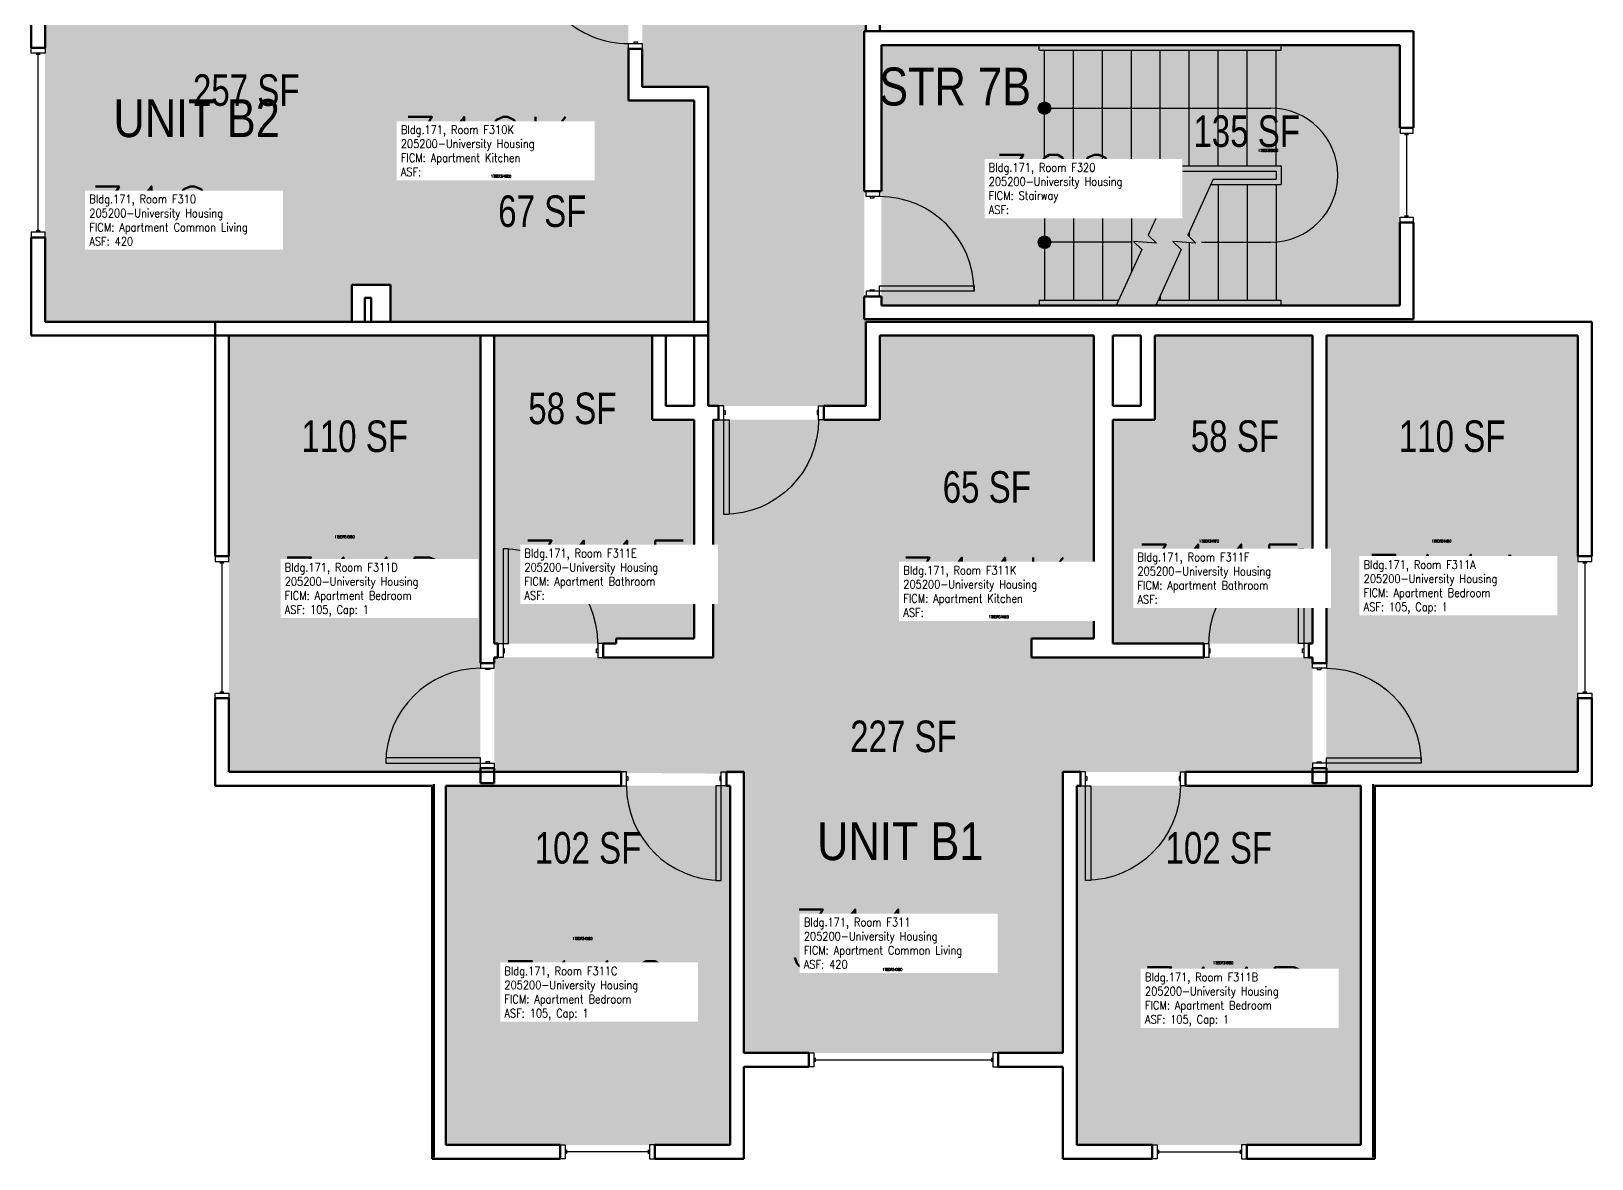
# Model space of a CAD drawing. Header units: inches. Extents: x -93 to 1643, y -75 to 1661.
# Drawn here: x 1047 to 1640, y -75 to 353 of the extents above; entities that cross this region are included whole.
import ezdxf
from ezdxf.enums import TextEntityAlignment as Align

# ---------------------------------------------------------------- set-up
doc = ezdxf.new("R2010")
doc.units = ezdxf.units.IN
doc.header["$LTSCALE"] = 96
doc.header["$MEASUREMENT"] = 0
doc.layers.add('A-AREA-IDEN', color=1, linetype='Continuous', lineweight=18)
doc.layers.add('A-WALL', color=5, linetype='Continuous', lineweight=50)
for name, color, linetype in [('A-DOOR', 2, 'Continuous'), ('A-FLOR', 3, 'Continuous'), ('A-GLAZ', 1, 'Continuous'), ('A-IDEN-RNUM', 7, 'Continuous'), ('A-IDEN-SNUM', 4, 'Continuous'), ('A-IDEN-VNUM', 4, 'Continuous'), ('AREA-TEXT', 3, 'Continuous'), ('Rooms-Category-Color', 7, 'Continuous'), ('Rooms-College-Color', 7, 'Continuous'), ('Rooms-Department-Color', 7, 'Continuous'), ('Rooms-Division-Color', 7, 'Continuous'), ('Rooms-Information', 7, 'Continuous')]:
    doc.layers.add(name, color=color, linetype=linetype)
doc.styles.add('AREA', font='arial.ttf', dxfattribs={"width": 0.75, "height": 12})
doc.styles.add('DIMS', font='ARIALN.TTF')
doc.styles.add('ROOMSNUMBER', font='txt.shx', dxfattribs={"height": 0.03})
doc.styles.add('ROOMVNUMBER', font='simplex.shx', dxfattribs={"width": 0.85})
doc.styles.get("Standard").update_dxf_attribs({"font": 'ARIALN.TTF'})
doc.dimstyles.new('NBA 2004', dxfattribs={"dimscale": 128, "dimtxt": 0.125, "dimasz": 0.09375, "dimexe": 0.125, "dimexo": 0.125, "dimgap": 0.0625, "dimtad": 1, "dimdec": 3, "dimzin": 3, "dimdsep": 46, "dimlunit": 4, "dimtxsty": 'DIMS', "dimblk": 'ARCHTICK', "dimcen": 0.09375, "dimdle": 0.125, "dimclrd": 256, "dimclre": 256, "dimclrt": 2, "dimadec": 0, "dimazin": 0, "dimtfac": 0.75, "dimtdec": 3, "dimtmove": 2, "dimatfit": 2, "dimfxl": 0.125, "dimfrac": 2, "dimtolj": 1, "dimtzin": 0, "dimlwd": -1, "dimlwe": -1, "dimarcsym": 0})

# ---------------------------------------------------------------- blocks, each defined once
blk = doc.blocks.new('_ArchTick')
at = {"color": 0, "linetype": 'ByBlock', "const_width": 0.15}
blk.add_lwpolyline([(-0.5, -0.5), (0.5, 0.5)], dxfattribs=at)

msp = doc.modelspace()

# ---------------------------------------------------------------- hatches: boundary and pattern name
at = {"layer": 'A-FLOR'}
h = msp.add_hatch(color=256, dxfattribs=at)
edge = h.paths.add_edge_path()
edge.add_line((1429.75000065152, 322.958715159717), (1429.75000065152, 325.5388031910626))
edge.add_ellipse((1431.75000065152, 324.2487591753898), major_axis=(1.682886443342739, 1.682886443342739), ratio=0.9999999999999651, start_angle=45.00000000000102, end_angle=102.17709344266342, ccw=False)
edge.add_line((1431.75000065152, 326.6287200074988), (1431.75000065152, 321.8687983432807))
edge.add_ellipse((1431.75000065152, 324.2487591753898), major_axis=(-1.682886443342702, 1.682886443342702), ratio=0.9999999999999808, start_angle=77.82290655733527, end_angle=134.9999999999994, ccw=False)
edge = h.paths.add_edge_path()
edge.add_line((1429.75000065152, 325.5388031910626), (1429.75000065152, 322.958715159717))
edge.add_ellipse((1431.75000065152, 324.2487591753898), major_axis=(-1.682886443342747, 1.682886443342747), ratio=0.9999999999999857, start_angle=12.177093442663988, end_angle=77.82290655733527, ccw=False)
edge = h.paths.add_edge_path()
edge.add_line((1431.75000065152, 324.2487591753898), (1431.75000065152, 326.6287200074988))
edge.add_ellipse((1431.75000065152, 324.2487591753898), major_axis=(1.682886443342738, 1.68288644334274), ratio=0.9999999999998909, start_angle=314.9999999999969, end_angle=405.0000000000031, ccw=False)
edge.add_line((1434.129961483629, 324.2487591753898), (1431.75000065152, 324.2487591753898))
edge = h.paths.add_edge_path()
edge.add_line((1431.75000065152, 321.8687983432807), (1431.75000065152, 324.2487591753898))
edge.add_line((1431.75000065152, 324.2487591753898), (1434.129961483629, 324.2487591753898))
edge.add_ellipse((1431.75000065152, 324.2487591753898), major_axis=(-1.682886443342739, 1.682886443342739), ratio=0.9999999999998909, start_angle=134.9999999999968, end_angle=225.0000000000031, ccw=False)
h = msp.add_hatch(color=256, dxfattribs=at)
edge = h.paths.add_edge_path()
edge.add_line((1429.749999089646, 271.9587171858581), (1429.749999089646, 274.5388052172037))
edge.add_ellipse((1431.749999089646, 273.2487612015309), major_axis=(-1.682886443342704, 1.682886443342703), ratio=0.9999999999999576, start_angle=-45.000000000001194, end_angle=12.177093442664273, ccw=False)
edge.add_line((1431.749999089646, 275.62872203364), (1431.749999089646, 270.8688003694219))
edge.add_ellipse((1431.749999089646, 273.2487612015309), major_axis=(1.682886443342676, 1.682886443342676), ratio=0.9999999999999599, start_angle=167.8229065573346, end_angle=225.0000000000012, ccw=False)
edge = h.paths.add_edge_path()
edge.add_line((1429.749999089646, 274.5388052172037), (1429.749999089646, 271.9587171858581))
edge.add_ellipse((1431.749999089646, 273.2487612015309), major_axis=(-1.682886443342747, 1.682886443342747), ratio=0.9999999999999857, start_angle=12.177093442663988, end_angle=77.82290655733527, ccw=False)
edge = h.paths.add_edge_path()
edge.add_line((1431.749999089646, 273.2487612015309), (1431.749999089646, 275.62872203364))
edge.add_ellipse((1431.749999089646, 273.2487612015309), major_axis=(-1.682886443342709, 1.682886443342709), ratio=0.99999999999995, start_angle=225.0000000000014, end_angle=314.9999999999986, ccw=False)
edge.add_line((1434.129959921755, 273.2487612015309), (1431.749999089646, 273.2487612015309))
edge = h.paths.add_edge_path()
edge.add_line((1431.749999089646, 270.8688003694219), (1431.749999089646, 273.2487612015309))
edge.add_line((1431.749999089646, 273.2487612015309), (1434.129959921755, 273.2487612015309))
edge.add_ellipse((1431.749999089646, 273.2487612015309), major_axis=(1.682886443342657, 1.682886443342657), ratio=0.9999999999999638, start_angle=225.000000000001, end_angle=314.999999999999, ccw=False)
at = {"layer": 'Rooms-Category-Color', "true_color": 0xadadad}
for points in [[(1363.875000233747, 211.0047703154145), (1303.875000077932, 211.0047703154145), (1303.87499848379, 332.3920106267795), (1278.874998483791, 332.3920106267795), (1278.874998483791, 414.7161238054703), (1303.874998483784, 414.7161238054703), (1303.874998483784, 1145.531339836187), (1303.875000077932, 1145.531339836187), (1303.875000077932, 1227.855453014877), (1303.87499848379, 1227.855453014878), (1303.874998483785, 1322.498731820844), (1363.874998356676, 1322.498731820848), (1363.874998356676, 1130.216124427935), (1388.874998356669, 1130.216124427935), (1388.874998356669, 1047.892011249244), (1363.874998356669, 1047.892011249244), (1363.874998356669, 863.8554536373126), (1388.874998356669, 863.8554536373126), (1388.874998356669, 781.5313404586218), (1363.874998356676, 781.5313404586218), (1363.874998356676, 353.4987312709133), (1363.249998113845, 353.4987312709133), (1363.249998113845, 243.9987317920106), (1363.874559197675, 243.9987317920106), (1363.875000233747, 242.9987576439457)], [(1369.749999809631, 348.2487593479089), (1566.749999112678, 348.2487593479089), (1566.749999112678, 249.2487598692647), (1369.749999809631, 249.2487598692647)]]:
    msp.add_hatch(color=253, dxfattribs=at).paths.add_polyline_path(points)
at = {"layer": 'Rooms-Category-Color', "true_color": 0x728ef3}
for points in [[(1051.875000077938, 242.9987584652232), (1051.875000077938, 378.4987584652242), (1172.875000077944, 378.4987584652237), (1172.875000077944, 653.4987584652237), (1230.875000077931, 653.4987584652237), (1230.875000077931, 624.7487326421054), (1217.000000077951, 624.748784288341), (1217.00000007795, 448.7162279192192), (1230.875000077931, 448.7161762729837), (1230.875000077931, 419.9661504498657), (1217.000000077949, 419.9661504498655), (1217.00000007795, 388.2670372711742), (1230.625000077938, 388.2670372711742), (1230.625000077938, 393.5170372711742), (1224.25000007795, 393.5170372711742), (1224.25000007795, 414.7161504498657), (1273.625000077938, 414.7161504498655), (1273.625000077938, 393.5170372711742), (1264.625000077938, 393.5170372711742), (1264.625000077938, 388.2670372711744), (1273.625000077938, 388.2670372711744), (1273.625000077938, 327.1420372711742), (1183.125000077944, 327.1420372711743), (1183.125000077944, 256.9987584652158), (1168.500000077944, 256.9987584652134), (1168.500000077943, 242.9987584652161)], [(1183.125000077944, 242.9987584652152), (1298.625000077938, 242.9987584652151), (1298.625000077938, 327.1420372711742), (1183.125000077944, 327.1420372711743)], [(1217.375000077934, 237.7487584651966), (1121.750000077937, 237.7487584652184), (1121.750000077897, 71.8737584652157), (1217.375000077894, 71.87375846519478)], [(1222.625000077933, 237.7487584651012), (1222.625000077933, 120.623758466442), (1268.998648067878, 120.6297711379112), (1268.998648067878, 122.6297711379112), (1298.618168164137, 122.6267648021767), (1298.618168164145, 205.7517648008356), (1282.625000077933, 205.7547711365702), (1282.625000077933, 237.7547711365702), (1222.098361737655, 237.7547711365702)], [(1369.125000233747, 237.748758465224), (1450.500000233747, 237.7487584652245), (1450.500000233766, 122.6237584652377), (1369.125000233762, 122.623758465224)], [(1473.625000233749, 237.7487584651011), (1533.625000233747, 237.7487584651013), (1533.625000233747, 120.6237584664417), (1457.750000233749, 120.623758466442), (1457.750000233749, 205.7487584651017), (1473.625000233749, 205.7487584651011)], [(1634.500000233745, 237.7487584651011), (1538.875000233748, 237.7487616315033), (1538.875000233719, 113.2438679025603), (1538.875000233708, 71.8737584651202), (1634.500000233708, 71.87375846509929)], [(1438.750000155842, -35.00124153478032), (1317.518278961796, -35.00124153477987), (1317.518278961794, 71.13800581230782), (1222.643278883883, 71.87375846522053), (1222.643278883883, 115.3737584665668), (1305.868168164137, 115.3737584665629), (1305.886446970097, 205.7547711366927), (1369.143279039699, 205.7547711366925), (1369.125000233762, 122.6237584652207), (1427.250000233755, 122.6237584652352), (1427.250000233757, 115.373758466567), (1533.625000233749, 115.3737584665624), (1533.643279039701, 71.87375846522065), (1438.768278961794, 71.8737584652207)], [(1312.250000155801, 66.6192789045366), (1204.25000015584, 66.6237584650977), (1204.250000155838, -70.00124153490276), (1312.250000155829, -70.00124153490299)], [(1552.000000155845, 66.62375846511463), (1444.352889558799, 66.62375846514294), (1444.00000015584, -70.00124153490435), (1552.000000155846, -70.00124153490322)]]:
    msp.add_hatch(color=171, dxfattribs=at).paths.add_polyline_path(points)
at = {"layer": 'Rooms-College-Color', "true_color": 0xadadad}
for points in [[(1363.875000233747, 211.0047703154145), (1303.875000077932, 211.0047703154145), (1303.87499848379, 332.3920106267795), (1278.874998483791, 332.3920106267795), (1278.874998483791, 414.7161238054703), (1303.874998483784, 414.7161238054703), (1303.874998483784, 1145.531339836187), (1303.875000077932, 1145.531339836187), (1303.875000077932, 1227.855453014877), (1303.87499848379, 1227.855453014878), (1303.874998483785, 1322.498731820844), (1363.874998356676, 1322.498731820848), (1363.874998356676, 1130.216124427935), (1388.874998356669, 1130.216124427935), (1388.874998356669, 1047.892011249244), (1363.874998356669, 1047.892011249244), (1363.874998356669, 863.8554536373126), (1388.874998356669, 863.8554536373126), (1388.874998356669, 781.5313404586218), (1363.874998356676, 781.5313404586218), (1363.874998356676, 353.4987312709133), (1363.249998113845, 353.4987312709133), (1363.249998113845, 243.9987317920106), (1363.874559197675, 243.9987317920106), (1363.875000233747, 242.9987576439457)], [(1051.875000077938, 242.9987584652232), (1051.875000077938, 378.4987584652242), (1172.875000077944, 378.4987584652237), (1172.875000077944, 653.4987584652237), (1230.875000077931, 653.4987584652237), (1230.875000077931, 624.7487326421054), (1217.000000077951, 624.748784288341), (1217.00000007795, 448.7162279192192), (1230.875000077931, 448.7161762729837), (1230.875000077931, 419.9661504498657), (1217.000000077949, 419.9661504498655), (1217.00000007795, 388.2670372711742), (1230.625000077938, 388.2670372711742), (1230.625000077938, 393.5170372711742), (1224.25000007795, 393.5170372711742), (1224.25000007795, 414.7161504498657), (1273.625000077938, 414.7161504498655), (1273.625000077938, 393.5170372711742), (1264.625000077938, 393.5170372711742), (1264.625000077938, 388.2670372711744), (1273.625000077938, 388.2670372711744), (1273.625000077938, 327.1420372711742), (1183.125000077944, 327.1420372711743), (1183.125000077944, 256.9987584652158), (1168.500000077944, 256.9987584652134), (1168.500000077943, 242.9987584652161)], [(1369.749999809631, 348.2487593479089), (1566.749999112678, 348.2487593479089), (1566.749999112678, 249.2487598692647), (1369.749999809631, 249.2487598692647)], [(1183.125000077944, 242.9987584652152), (1298.625000077938, 242.9987584652151), (1298.625000077938, 327.1420372711742), (1183.125000077944, 327.1420372711743)], [(1217.375000077934, 237.7487584651966), (1121.750000077937, 237.7487584652184), (1121.750000077897, 71.8737584652157), (1217.375000077894, 71.87375846519478)], [(1222.625000077933, 237.7487584651012), (1222.625000077933, 120.623758466442), (1268.998648067878, 120.6297711379112), (1268.998648067878, 122.6297711379112), (1298.618168164137, 122.6267648021767), (1298.618168164145, 205.7517648008356), (1282.625000077933, 205.7547711365702), (1282.625000077933, 237.7547711365702), (1222.098361737655, 237.7547711365702)], [(1369.125000233747, 237.748758465224), (1450.500000233747, 237.7487584652245), (1450.500000233766, 122.6237584652377), (1369.125000233762, 122.623758465224)], [(1473.625000233749, 237.7487584651011), (1533.625000233747, 237.7487584651013), (1533.625000233747, 120.6237584664417), (1457.750000233749, 120.623758466442), (1457.750000233749, 205.7487584651017), (1473.625000233749, 205.7487584651011)], [(1634.500000233745, 237.7487584651011), (1538.875000233748, 237.7487616315033), (1538.875000233719, 113.2438679025603), (1538.875000233708, 71.8737584651202), (1634.500000233708, 71.87375846509929)], [(1438.750000155842, -35.00124153478032), (1317.518278961796, -35.00124153477987), (1317.518278961794, 71.13800581230782), (1222.643278883883, 71.87375846522053), (1222.643278883883, 115.3737584665668), (1305.868168164137, 115.3737584665629), (1305.886446970097, 205.7547711366927), (1369.143279039699, 205.7547711366925), (1369.125000233762, 122.6237584652207), (1427.250000233755, 122.6237584652352), (1427.250000233757, 115.373758466567), (1533.625000233749, 115.3737584665624), (1533.643279039701, 71.87375846522065), (1438.768278961794, 71.8737584652207)], [(1312.250000155801, 66.6192789045366), (1204.25000015584, 66.6237584650977), (1204.250000155838, -70.00124153490276), (1312.250000155829, -70.00124153490299)], [(1552.000000155845, 66.62375846511463), (1444.352889558799, 66.62375846514294), (1444.00000015584, -70.00124153490435), (1552.000000155846, -70.00124153490322)]]:
    msp.add_hatch(color=253, dxfattribs=at).paths.add_polyline_path(points)
at = {"layer": 'Rooms-Department-Color', "true_color": 0xacacac}
for points in [[(1363.875000233747, 211.0047703154145), (1303.875000077932, 211.0047703154145), (1303.87499848379, 332.3920106267795), (1278.874998483791, 332.3920106267795), (1278.874998483791, 414.7161238054703), (1303.874998483784, 414.7161238054703), (1303.874998483784, 1145.531339836187), (1303.875000077932, 1145.531339836187), (1303.875000077932, 1227.855453014877), (1303.87499848379, 1227.855453014878), (1303.874998483785, 1322.498731820844), (1363.874998356676, 1322.498731820848), (1363.874998356676, 1130.216124427935), (1388.874998356669, 1130.216124427935), (1388.874998356669, 1047.892011249244), (1363.874998356669, 1047.892011249244), (1363.874998356669, 863.8554536373126), (1388.874998356669, 863.8554536373126), (1388.874998356669, 781.5313404586218), (1363.874998356676, 781.5313404586218), (1363.874998356676, 353.4987312709133), (1363.249998113845, 353.4987312709133), (1363.249998113845, 243.9987317920106), (1363.874559197675, 243.9987317920106), (1363.875000233747, 242.9987576439457)], [(1369.749999809631, 348.2487593479089), (1566.749999112678, 348.2487593479089), (1566.749999112678, 249.2487598692647), (1369.749999809631, 249.2487598692647)]]:
    msp.add_hatch(color=253, dxfattribs=at).paths.add_polyline_path(points)
at = {"layer": 'Rooms-Department-Color', "true_color": 0x604aed}
for points in [[(1051.875000077938, 242.9987584652232), (1051.875000077938, 378.4987584652242), (1172.875000077944, 378.4987584652237), (1172.875000077944, 653.4987584652237), (1230.875000077931, 653.4987584652237), (1230.875000077931, 624.7487326421054), (1217.000000077951, 624.748784288341), (1217.00000007795, 448.7162279192192), (1230.875000077931, 448.7161762729837), (1230.875000077931, 419.9661504498657), (1217.000000077949, 419.9661504498655), (1217.00000007795, 388.2670372711742), (1230.625000077938, 388.2670372711742), (1230.625000077938, 393.5170372711742), (1224.25000007795, 393.5170372711742), (1224.25000007795, 414.7161504498657), (1273.625000077938, 414.7161504498655), (1273.625000077938, 393.5170372711742), (1264.625000077938, 393.5170372711742), (1264.625000077938, 388.2670372711744), (1273.625000077938, 388.2670372711744), (1273.625000077938, 327.1420372711742), (1183.125000077944, 327.1420372711743), (1183.125000077944, 256.9987584652158), (1168.500000077944, 256.9987584652134), (1168.500000077943, 242.9987584652161)], [(1183.125000077944, 242.9987584652152), (1298.625000077938, 242.9987584652151), (1298.625000077938, 327.1420372711742), (1183.125000077944, 327.1420372711743)], [(1217.375000077934, 237.7487584651966), (1121.750000077937, 237.7487584652184), (1121.750000077897, 71.8737584652157), (1217.375000077894, 71.87375846519478)], [(1222.625000077933, 237.7487584651012), (1222.625000077933, 120.623758466442), (1268.998648067878, 120.6297711379112), (1268.998648067878, 122.6297711379112), (1298.618168164137, 122.6267648021767), (1298.618168164145, 205.7517648008356), (1282.625000077933, 205.7547711365702), (1282.625000077933, 237.7547711365702), (1222.098361737655, 237.7547711365702)], [(1369.125000233747, 237.748758465224), (1450.500000233747, 237.7487584652245), (1450.500000233766, 122.6237584652377), (1369.125000233762, 122.623758465224)], [(1473.625000233749, 237.7487584651011), (1533.625000233747, 237.7487584651013), (1533.625000233747, 120.6237584664417), (1457.750000233749, 120.623758466442), (1457.750000233749, 205.7487584651017), (1473.625000233749, 205.7487584651011)], [(1634.500000233745, 237.7487584651011), (1538.875000233748, 237.7487616315033), (1538.875000233719, 113.2438679025603), (1538.875000233708, 71.8737584651202), (1634.500000233708, 71.87375846509929)], [(1438.750000155842, -35.00124153478032), (1317.518278961796, -35.00124153477987), (1317.518278961794, 71.13800581230782), (1222.643278883883, 71.87375846522053), (1222.643278883883, 115.3737584665668), (1305.868168164137, 115.3737584665629), (1305.886446970097, 205.7547711366927), (1369.143279039699, 205.7547711366925), (1369.125000233762, 122.6237584652207), (1427.250000233755, 122.6237584652352), (1427.250000233757, 115.373758466567), (1533.625000233749, 115.3737584665624), (1533.643279039701, 71.87375846522065), (1438.768278961794, 71.8737584652207)], [(1312.250000155801, 66.6192789045366), (1204.25000015584, 66.6237584650977), (1204.250000155838, -70.00124153490276), (1312.250000155829, -70.00124153490299)], [(1552.000000155845, 66.62375846511463), (1444.352889558799, 66.62375846514294), (1444.00000015584, -70.00124153490435), (1552.000000155846, -70.00124153490322)]]:
    msp.add_hatch(color=173, dxfattribs=at).paths.add_polyline_path(points)
at = {"layer": 'Rooms-Division-Color', "true_color": 0xadadad}
for points in [[(1363.875000233747, 211.0047703154145), (1303.875000077932, 211.0047703154145), (1303.87499848379, 332.3920106267795), (1278.874998483791, 332.3920106267795), (1278.874998483791, 414.7161238054703), (1303.874998483784, 414.7161238054703), (1303.874998483784, 1145.531339836187), (1303.875000077932, 1145.531339836187), (1303.875000077932, 1227.855453014877), (1303.87499848379, 1227.855453014878), (1303.874998483785, 1322.498731820844), (1363.874998356676, 1322.498731820848), (1363.874998356676, 1130.216124427935), (1388.874998356669, 1130.216124427935), (1388.874998356669, 1047.892011249244), (1363.874998356669, 1047.892011249244), (1363.874998356669, 863.8554536373126), (1388.874998356669, 863.8554536373126), (1388.874998356669, 781.5313404586218), (1363.874998356676, 781.5313404586218), (1363.874998356676, 353.4987312709133), (1363.249998113845, 353.4987312709133), (1363.249998113845, 243.9987317920106), (1363.874559197675, 243.9987317920106), (1363.875000233747, 242.9987576439457)], [(1369.749999809631, 348.2487593479089), (1566.749999112678, 348.2487593479089), (1566.749999112678, 249.2487598692647), (1369.749999809631, 249.2487598692647)]]:
    msp.add_hatch(color=253, dxfattribs=at).paths.add_polyline_path(points)
at = {"layer": 'Rooms-Division-Color', "true_color": 0x604aed}
for points in [[(1051.875000077938, 242.9987584652232), (1051.875000077938, 378.4987584652242), (1172.875000077944, 378.4987584652237), (1172.875000077944, 653.4987584652237), (1230.875000077931, 653.4987584652237), (1230.875000077931, 624.7487326421054), (1217.000000077951, 624.748784288341), (1217.00000007795, 448.7162279192192), (1230.875000077931, 448.7161762729837), (1230.875000077931, 419.9661504498657), (1217.000000077949, 419.9661504498655), (1217.00000007795, 388.2670372711742), (1230.625000077938, 388.2670372711742), (1230.625000077938, 393.5170372711742), (1224.25000007795, 393.5170372711742), (1224.25000007795, 414.7161504498657), (1273.625000077938, 414.7161504498655), (1273.625000077938, 393.5170372711742), (1264.625000077938, 393.5170372711742), (1264.625000077938, 388.2670372711744), (1273.625000077938, 388.2670372711744), (1273.625000077938, 327.1420372711742), (1183.125000077944, 327.1420372711743), (1183.125000077944, 256.9987584652158), (1168.500000077944, 256.9987584652134), (1168.500000077943, 242.9987584652161)], [(1183.125000077944, 242.9987584652152), (1298.625000077938, 242.9987584652151), (1298.625000077938, 327.1420372711742), (1183.125000077944, 327.1420372711743)], [(1217.375000077934, 237.7487584651966), (1121.750000077937, 237.7487584652184), (1121.750000077897, 71.8737584652157), (1217.375000077894, 71.87375846519478)], [(1222.625000077933, 237.7487584651012), (1222.625000077933, 120.623758466442), (1268.998648067878, 120.6297711379112), (1268.998648067878, 122.6297711379112), (1298.618168164137, 122.6267648021767), (1298.618168164145, 205.7517648008356), (1282.625000077933, 205.7547711365702), (1282.625000077933, 237.7547711365702), (1222.098361737655, 237.7547711365702)], [(1369.125000233747, 237.748758465224), (1450.500000233747, 237.7487584652245), (1450.500000233766, 122.6237584652377), (1369.125000233762, 122.623758465224)], [(1473.625000233749, 237.7487584651011), (1533.625000233747, 237.7487584651013), (1533.625000233747, 120.6237584664417), (1457.750000233749, 120.623758466442), (1457.750000233749, 205.7487584651017), (1473.625000233749, 205.7487584651011)], [(1634.500000233745, 237.7487584651011), (1538.875000233748, 237.7487616315033), (1538.875000233719, 113.2438679025603), (1538.875000233708, 71.8737584651202), (1634.500000233708, 71.87375846509929)], [(1438.750000155842, -35.00124153478032), (1317.518278961796, -35.00124153477987), (1317.518278961794, 71.13800581230782), (1222.643278883883, 71.87375846522053), (1222.643278883883, 115.3737584665668), (1305.868168164137, 115.3737584665629), (1305.886446970097, 205.7547711366927), (1369.143279039699, 205.7547711366925), (1369.125000233762, 122.6237584652207), (1427.250000233755, 122.6237584652352), (1427.250000233757, 115.373758466567), (1533.625000233749, 115.3737584665624), (1533.643279039701, 71.87375846522065), (1438.768278961794, 71.8737584652207)], [(1312.250000155801, 66.6192789045366), (1204.25000015584, 66.6237584650977), (1204.250000155838, -70.00124153490276), (1312.250000155829, -70.00124153490299)], [(1552.000000155845, 66.62375846511463), (1444.352889558799, 66.62375846514294), (1444.00000015584, -70.00124153490435), (1552.000000155846, -70.00124153490322)]]:
    msp.add_hatch(color=173, dxfattribs=at).paths.add_polyline_path(points)

# ---------------------------------------------------------------- linework, layer by layer
at = {"layer": 'A-DOOR'}
for points in [[(1278.875000077937, 348.7796562500683), (1278.875000077937, 346.7796562500683), (1273.625000077937, 346.7796562500683), (1273.625000077937, 348.7796562500683)], [(1277.125000077937, 348.7796562500683), (1277.125000077937, 349.2796562500683), (1275.625000077937, 349.2796562500683), (1275.625000077937, 348.7796562500683)], [(1364.000000925241, 290.6237606734142), (1364.000000886521, 292.6237606734142), (1369.000000886521, 292.6237607702133), (1369.000000925241, 290.6237607702133)], [(1365.500000925241, 290.6237607024539), (1365.500000934921, 290.1237607024539), (1367.000000934921, 290.1237607314936), (1367.000000925241, 290.6237607314936)], [(1365.500001622195, 254.6237607024539), (1365.500001612515, 255.1237607024539), (1367.000001612515, 255.1237607314936), (1367.000001622195, 254.6237607314936)], [(1369.000001622195, 254.6237607702133), (1369.000001583475, 256.6237607702133), (1405.000001583475, 256.6237614671671), (1405.000001622195, 254.6237614671671)], [(1364.000001622195, 254.6237606734142), (1364.000001660914, 252.6237606734142), (1369.000001660914, 252.6237607702133), (1369.000001622195, 254.6237607702133)], [(1309.868168164145, 211.0047711366922), (1307.868168164145, 211.0047711366922), (1307.868168164145, 205.7547711366922), (1309.868168164145, 205.7547711366922)], [(1309.868168164145, 209.2547711366922), (1310.368168164145, 209.2547711366922), (1310.368168164145, 207.7547711366922), (1309.868168164145, 207.7547711366922)], [(1345.868168164145, 209.2547711366922), (1345.368168164145, 209.2547711366922), (1345.368168164145, 207.7547711366922), (1345.868168164145, 207.7547711366922)], [(1345.868168164145, 211.0047711366922), (1347.868168164145, 211.0047711366922), (1347.868168164145, 205.7547711366922), (1345.868168164145, 205.7547711366922)], [(1309.868168164145, 205.7547711366922), (1311.868168164145, 205.7547711366922), (1311.868168164145, 169.7547711366922), (1309.868168164145, 169.7547711366922)], [(1226.000000077932, 120.6237584665639), (1228.000000077932, 120.6237584665639), (1228.000000077932, 156.6237584665639), (1226.000000077932, 156.6237584665639)], [(1530.250000233749, 120.6237584665639), (1528.250000233749, 120.6237584665639), (1528.250000233749, 156.6237584665639), (1530.250000233749, 156.6237584665639)], [(1226.000000077932, 115.3737584665639), (1224.000000077932, 115.3737584665639), (1224.000000077932, 120.6237584665639), (1226.000000077932, 120.6237584665639)], [(1262.000000077932, 115.3737584665641), (1264.000000077932, 115.3737584665641), (1264.000000077932, 120.6237584665641), (1262.000000077932, 120.6237584665641)], [(1494.250000233749, 115.3737584665639), (1492.250000233749, 115.3737584665639), (1492.250000233749, 120.6237584665639), (1494.250000233749, 120.6237584665639)], [(1530.250000233749, 115.3737584665639), (1532.250000233749, 115.3737584665639), (1532.250000233749, 120.6237584665639), (1530.250000233749, 120.6237584665639)], [(1222.625000077932, 111.2438679026582), (1222.625000077932, 113.2438679026582), (1217.375000077932, 113.2438679026582), (1217.375000077932, 111.2438679026582)], [(1226.000000077932, 117.1237584665639), (1226.500000077932, 117.1237584665639), (1226.500000077932, 118.6237584665639), (1226.000000077932, 118.6237584665639)], [(1262.000000077932, 117.1237584665641), (1261.500000077932, 117.1237584665641), (1261.500000077932, 118.6237584665641), (1262.000000077932, 118.6237584665641)], [(1494.250000233749, 117.1237584665639), (1494.750000233749, 117.1237584665639), (1494.750000233749, 118.6237584665639), (1494.250000233749, 118.6237584665639)], [(1530.250000233749, 117.1237584665639), (1529.750000233749, 117.1237584665639), (1529.750000233749, 118.6237584665639), (1530.250000233749, 118.6237584665639)], [(1533.625000233748, 111.2438679026591), (1533.625000233748, 113.2438679026591), (1538.875000233748, 113.2438679026591), (1538.875000233748, 111.2438679026591)], [(1220.875000077932, 111.2438679026582), (1220.875000077932, 110.7438679026582), (1219.375000077932, 110.7438679026582), (1219.375000077932, 111.2438679026582)], [(1535.375000233748, 111.2438679026591), (1535.375000233748, 110.7438679026591), (1536.875000233748, 110.7438679026591), (1536.875000233748, 111.2438679026591)], [(1217.375000077932, 75.24386790265817), (1217.375000077932, 77.24386790265817), (1181.375000077932, 77.2438679026584), (1181.375000077932, 75.2438679026584)], [(1538.875000233748, 75.24386790265908), (1538.875000233748, 77.24386790265908), (1574.875000233748, 77.2438679026593), (1574.875000233748, 75.2438679026593)], [(1222.625000077932, 75.24386790265817), (1222.625000077932, 73.24386790265817), (1217.375000077932, 73.24386790265817), (1217.375000077932, 75.24386790265817)], [(1220.875000077932, 75.24386790265817), (1220.875000077932, 75.74386790265817), (1219.375000077932, 75.74386790265817), (1219.375000077932, 75.24386790265817)], [(1272.875000155839, 71.87375846521991), (1270.875000155839, 71.87375846521991), (1270.875000155839, 66.62375846521991), (1272.875000155839, 66.62375846521991)], [(1308.875000155839, 71.87375846521991), (1310.875000155839, 71.87375846521991), (1310.875000155839, 66.62375846521991), (1308.875000155839, 66.62375846521991)], [(1447.375000155843, 71.87375846521991), (1445.375000155843, 71.87375846521991), (1445.375000155843, 66.62375846521991), (1447.375000155843, 66.62375846521991)], [(1483.375000155843, 71.87375846521991), (1485.375000155843, 71.87375846521991), (1485.375000155843, 66.62375846521991), (1483.375000155843, 66.62375846521991)], [(1533.625000233748, 75.24386790265908), (1533.625000233748, 73.24386790265908), (1538.875000233748, 73.24386790265908), (1538.875000233748, 75.24386790265908)], [(1535.375000233748, 75.24386790265908), (1535.375000233748, 75.74386790265908), (1536.875000233748, 75.74386790265908), (1536.875000233748, 75.24386790265908)], [(1272.875000155839, 70.12375846521991), (1273.375000155839, 70.12375846521991), (1273.375000155839, 68.62375846521991), (1272.875000155839, 68.62375846521991)], [(1308.875000155839, 66.62375846521991), (1306.875000155839, 66.62375846521991), (1306.875000155839, 30.62375846521991), (1308.875000155839, 30.62375846521991)], [(1308.875000155839, 70.12375846521991), (1308.375000155839, 70.12375846521991), (1308.375000155839, 68.62375846521991), (1308.875000155839, 68.62375846521991)], [(1447.375000155843, 70.12375846521991), (1447.875000155843, 70.12375846521991), (1447.875000155843, 68.62375846521991), (1447.375000155843, 68.62375846521991)], [(1447.375000155843, 66.62375846521991), (1449.375000155843, 66.62375846521991), (1449.375000155843, 30.62375846521991), (1447.375000155843, 30.62375846521991)], [(1483.375000155843, 70.12375846521991), (1482.875000155843, 70.12375846521991), (1482.875000155843, 68.62375846521991), (1483.375000155843, 68.62375846521991)]]:
    msp.add_lwpolyline(points, close=True, dxfattribs=at)
for centre, start, end in [((1273.625000077937, 384.7796562500683), 225.0000000000092, 270), ((1369.000001622195, 254.6237607702133), 1.10923742671074e-06, 90.00000110923092), ((1226.000000077932, 120.6237584665639), 0, 90), ((1217.375000077932, 75.24386790265817), 90, 180), ((1308.875000155839, 66.62375846521991), 180, 270)]:
    msp.add_arc(centre, 36, start, end, dxfattribs=at)
at = {"layer": 'A-DOOR', "extrusion": (0, 0, -1)}
for centre, start, end in [((-1309.868168164145, 205.7547711366922), 180, 270), ((-1530.250000233749, 120.6237584665639), 0, 90), ((-1538.875000233748, 75.24386790265908), 90, 180), ((-1447.375000155843, 66.62375846521991), 180, 270)]:
    msp.add_arc(centre, 36, start, end, dxfattribs=at)
at = {"layer": 'A-FLOR'}
for p, q in [((1429.75000065152, 346.2487591753898), (1429.75000065152, 348.2487591753898)), ((1429.75000065152, 346.2487591753898), (1521.75000065152, 346.2487591753898)), ((1431.75000065152, 302.2487591753898), (1431.75000065152, 346.2487591753898)), ((1442.75000065152, 302.2487591753898), (1442.75000065152, 346.2487591753898)), ((1453.75000065152, 302.2487591753898), (1453.75000065152, 346.2487591753898)), ((1464.75000065152, 302.2487591753898), (1464.75000065152, 346.2487591753898)), ((1475.75000065152, 302.2487591753898), (1475.75000065152, 346.2487591753898)), ((1486.75000065152, 302.2487591753898), (1486.75000065152, 346.2487591753898)), ((1497.75000065152, 302.2487591753898), (1497.75000065152, 346.2487591753898)), ((1508.75000065152, 302.2487591753898), (1508.75000065152, 346.2487591753898)), ((1519.75000065152, 302.2487591753898), (1519.75000065152, 346.2487591753898)), ((1521.75000065152, 346.2487591753898), (1521.75000065152, 348.2487591753898)), ((1431.750000651784, 324.248758688455), (1517.750001013038, 324.248758688455)), ((1429.75000065152, 302.2487591753899), (1521.75000065152, 302.2487591753898)), ((1429.75000065152, 302.2487591753899), (1429.750000604889, 295.2487605544721)), ((1431.75000065152, 300.2487591753899), (1519.75000065152, 300.2487591753898)), ((1431.75000065152, 300.2487591753899), (1431.750000620469, 297.248760554472)), ((1480.883131626593, 297.248760554472), (1431.750000658106, 297.248760554472)), ((1495.883131626593, 297.248760554472), (1519.750000645462, 297.248760554472)), ((1519.75000065152, 300.2487591753898), (1519.750000645462, 297.248760554472)), ((1521.75000065152, 302.2487591753898), (1521.750000645462, 295.248760554472)), ((1479.970319833174, 295.2487605544721), (1429.750000604889, 295.2487605544721)), ((1431.750000651784, 295.2487605544722), (1431.750000651783, 251.2487605544722)), ((1442.750000651784, 295.2487605544721), (1442.750000651783, 251.2487605544722)), ((1453.750000651784, 295.2487605544721), (1453.750000651783, 251.2487605544722)), ((1464.750000651784, 295.2487605544721), (1464.750000651783, 261.8367743126868)), ((1475.750000651784, 295.2487605544721), (1475.750000651784, 286.0019054813499)), ((1494.971992091091, 295.2487605544721), (1521.750000645462, 295.248760554472)), ((1497.750000413144, 295.248760554472), (1497.750000413144, 251.2487605544721)), ((1497.750000651784, 295.2487605544721), (1497.750000651783, 251.2487605544721)), ((1508.750000413144, 295.2487605544721), (1508.750000413144, 251.2487605544721)), ((1519.750000413144, 295.2487605544721), (1519.750000413144, 251.2487605544721)), ((1486.750000413144, 277.2010491829952), (1486.750000413144, 275.4310405625991)), ((1486.750000413144, 273.1178513843249), (1486.750000413144, 251.2487605544721)), ((1429.750000651783, 251.2487605544722), (1429.750000651783, 249.2487605544722)), ((1429.750000651783, 251.2487605544722), (1459.926842769755, 251.2487605544722)), ((1474.926922310032, 251.2487605544722), (1521.750000645462, 251.2487605544721)), ((1475.750000413144, 253.0554610016385), (1475.750000413144, 251.2487605544721)), ((1521.750000657561, 249.2487596639205), (1521.750000645462, 251.2487605544721))]:
    msp.add_line(p, q, dxfattribs=at)
for points in [[(1480.883131626593, 297.248760554472), (1471.179771823694, 275.9883871174555), (1474.316159405927, 272.9228536700045), (1465.56996101405, 273.5874612411665), (1468.706348596284, 270.5219277937151), (1459.015782718531, 249.248760431552)], [(1495.883131626593, 297.248760554472), (1486.179771823694, 275.9883871174555), (1489.316159405927, 272.9228536700045), (1480.56996101405, 273.5874612411665), (1483.706348596284, 270.5219277937151), (1474.015782718531, 249.248760431552)]]:
    msp.add_lwpolyline(points, dxfattribs=at)
for centre in [(1431.75000065152, 324.2487591753898), (1431.749999089646, 273.2487612015309)]:
    msp.add_circle(centre, 2.379960832109027, dxfattribs=at)
msp.add_arc((1517.750001013038, 298.7487614215902), 25.49999973312458, 270, 90, dxfattribs=at)
at = {"layer": 'A-GLAZ'}
for p, q in [((1050.000000077937, 344.614870133972), (1048.500000077937, 344.614870133972)), ((1049.250000077937, 277.614870133972), (1049.250000077937, 344.614870133972)), ((1568.625000371066, 314.2487593418539), (1570.125000371066, 314.2487593128142)), ((1569.375000371066, 314.248759327334), (1569.374999770912, 283.248759327334)), ((1568.624999770912, 283.2487593418539), (1570.124999770912, 283.2487593128142)), ((1050.000000077937, 277.614870133972), (1048.500000077937, 277.614870133972)), ((1118.375000077936, 151.3395195847304), (1119.875000077936, 151.3395195847304)), ((1119.125000077936, 151.3395195847304), (1119.125000077936, 102.3395195847304)), ((1636.375000233745, 151.3395195847304), (1637.875000233745, 151.3395195847304)), ((1637.125000233745, 151.3395195847304), (1637.125000233746, 102.3395195847304)), ((1118.375000077936, 102.3395195847304), (1119.875000077936, 102.3395195847304)), ((1636.375000233746, 102.3395195847304), (1637.875000233746, 102.3395195847304)), ((1344.625000155841, -36.87624153478032), (1344.625000155841, -38.37624153478032)), ((1344.625000155841, -37.62624153478032), (1411.625000155841, -37.62624153478055)), ((1411.625000155841, -36.87624153478055), (1411.625000155841, -38.37624153478055)), ((1250.125000155839, -71.87624153478077), (1250.125000155839, -73.37624153478077)), ((1281.125000155839, -72.62624153478077), (1250.125000155839, -72.62624153478077)), ((1281.125000155839, -71.87624153478077), (1281.125000155839, -73.37624153478077)), ((1475.125000155843, -71.87624153478191), (1475.125000155843, -73.37624153478191)), ((1475.125000155843, -72.62624153478191), (1506.125000155843, -72.62624153478168)), ((1506.125000155843, -71.87624153478168), (1506.125000155843, -73.37624153478168))]:
    msp.add_line(p, q, dxfattribs=at)
for points in [[(1046.625000077937, 345.114870133972), (1046.625000077937, 347.114870133972), (1051.875000077937, 347.114870133972), (1051.875000077937, 345.114870133972)], [(1571.875000380746, 314.7487592789345), (1571.875000419466, 316.7487592789345), (1566.875000419466, 316.7487593757336), (1566.875000380746, 314.7487593757336)], [(1571.874999761232, 282.7487592789345), (1571.874999722512, 280.7487592789345), (1566.874999722512, 280.7487593757336), (1566.874999761232, 282.7487593757336)], [(1046.625000077937, 277.114870133972), (1046.625000077937, 275.114870133972), (1051.875000077937, 275.114870133972), (1051.875000077937, 277.114870133972)], [(1121.750000077936, 151.8395195847304), (1121.750000077936, 153.8395195847304), (1116.500000077936, 153.8395195847304), (1116.500000077936, 151.8395195847304)], [(1639.750000233745, 151.8395195847304), (1639.750000233745, 153.8395195847304), (1634.500000233745, 153.8395195847304), (1634.500000233745, 151.8395195847304)], [(1121.750000077936, 101.8395195847304), (1121.750000077936, 99.8395195847304), (1116.500000077936, 99.8395195847304), (1116.500000077936, 101.8395195847304)], [(1639.750000233746, 101.8395195847304), (1639.750000233746, 99.8395195847304), (1634.500000233746, 99.8395195847304), (1634.500000233746, 101.8395195847304)], [(1344.125000155841, -40.25124153478032), (1342.125000155841, -40.25124153478032), (1342.125000155841, -35.00124153478032), (1344.125000155841, -35.00124153478032)], [(1412.125000155841, -40.25124153478055), (1414.125000155841, -40.25124153478055), (1414.125000155841, -35.00124153478055), (1412.125000155841, -35.00124153478055)], [(1249.625000155839, -75.25124153478077), (1247.625000155839, -75.25124153478077), (1247.625000155839, -70.00124153478077), (1249.625000155839, -70.00124153478077)], [(1281.625000155839, -75.25124153478077), (1283.625000155839, -75.25124153478077), (1283.625000155839, -70.00124153478077), (1281.625000155839, -70.00124153478077)], [(1474.625000155843, -75.25124153478191), (1472.625000155843, -75.25124153478191), (1472.625000155843, -70.00124153478191), (1474.625000155843, -70.00124153478191)], [(1506.625000155843, -75.25124153478168), (1508.625000155843, -75.25124153478146), (1508.625000155843, -70.00124153478146), (1506.625000155843, -70.00124153478168)]]:
    msp.add_lwpolyline(points, close=True, dxfattribs=at)
at = {"layer": 'A-WALL'}
for p, q in [((1046.625000077937, 347.114870133972), (1046.625000077937, 378.4987584652239)), ((1051.875000077937, 378.4987584652239), (1051.875000077937, 347.114870133972)), ((1363.87499995082, 359.4987560719013), (1363.87499995082, 353.4987579153077)), ((1369.12499995082, 353.4987579153077), (1369.12499995082, 359.4987560719013)), ((1363.249999707992, 353.4987593483125), (1572.000001130939, 353.4987593353509)), ((1363.250000886521, 292.6237606588942), (1363.249999707992, 353.4987593483125)), ((1363.87499995082, 353.4987579153077), (1369.12499995082, 353.4987579153077)), ((1572.000001130939, 353.4987593353509), (1572.000000419466, 316.7487592765145)), ((1051.875000077937, 347.114870133972), (1046.625000077937, 347.114870133972)), ((1273.625000077937, 327.142037271174), (1273.625000077937, 346.7796562500693)), ((1273.625000077937, 346.7796562500693), (1278.875000077937, 346.7796562500693)), ((1278.875000077937, 346.7796562500693), (1278.875000077937, 332.392037271174)), ((1566.7500010293, 348.2487593356769), (1369.749999809631, 348.2487593479089)), ((1369.749999809631, 348.2487593479089), (1369.750000886522, 292.6237607847331)), ((1566.750000419466, 316.7487593781535), (1566.7500010293, 348.2487593356769)), ((1278.875000077937, 332.392037271174), (1303.875000077937, 332.3920372711739)), ((1303.875000077937, 332.3920372711739), (1303.875000077931, 237.7487584652075)), ((1298.625000077937, 327.142037271174), (1273.625000077937, 327.142037271174)), ((1298.625000077932, 242.9987584652075), (1298.625000077937, 327.142037271174)), ((1572.000000419466, 316.7487592765145), (1566.750000419466, 316.7487593781535)), ((1369.750000886522, 292.6237607847331), (1363.250000886521, 292.6237606588942)), ((1566.749999112678, 249.2487599200841), (1566.749999722512, 280.7487593781535)), ((1566.749999722512, 280.7487593781535), (1571.999999722512, 280.7487592765145)), ((1571.999999722512, 280.7487592765145), (1571.999999011039, 243.9987598692647)), ((1046.625000077937, 237.748758465223), (1046.625000077937, 275.114870133972)), ((1046.625000077937, 275.114870133972), (1051.875000077937, 275.114870133972)), ((1051.875000077937, 275.114870133972), (1051.875000077937, 242.998758465223)), ((1168.500000077943, 256.998758465213), (1183.125000077943, 256.9987584652157)), ((1168.500000077943, 242.9987584652157), (1168.500000077943, 256.998758465213)), ((1183.125000077943, 256.9987584652157), (1183.125000077943, 242.9987584652148)), ((1175.875000077943, 252.1237584652139), (1173.375000077943, 252.1237584652139)), ((1173.375000077943, 252.1237584652139), (1173.375000077943, 242.9987584652157)), ((1175.875000077943, 242.9987584652157), (1175.875000077943, 252.1237584652139)), ((1363.250001660914, 252.6237606588942), (1369.750001660914, 252.6237607847331)), ((1363.250001827893, 243.9987598692646), (1363.250001660914, 252.6237606588942)), ((1369.750001660914, 252.6237607847331), (1369.750001726254, 249.2487598692646)), ((1369.750001726254, 249.2487598692646), (1566.749999112678, 249.2487598692647)), ((1571.999999011039, 243.9987598692647), (1363.250001827893, 243.9987598692646)), ((1303.875000077931, 237.7487584652075), (1046.625000077937, 237.748758465223)), ((1051.875000077937, 242.998758465223), (1168.500000077943, 242.9987584652157)), ((1303.875000077932, 242.9987584652238), (1116.500000077937, 242.9987584652238)), ((1116.500000077937, 242.998758465224), (1116.500000077937, 153.8395195847306)), ((1121.750000077937, 237.7487584652238), (1217.375000077933, 237.7487584652238)), ((1121.750000077937, 153.8395195847306), (1121.750000077937, 237.748758465224)), ((1173.375000077943, 242.9987584652157), (1175.875000077943, 242.9987584652157)), ((1183.125000077943, 242.9987584652148), (1298.625000077932, 242.9987584652075)), ((1217.375000077933, 237.7487584652238), (1217.375000077932, 113.2438679026584)), ((1222.625000077933, 237.7487584652238), (1282.625000077932, 237.7487584652238)), ((1222.625000077932, 120.6237584665639), (1222.625000077933, 237.7487584652238)), ((1282.625000077932, 237.7487584652238), (1282.625000077932, 205.7547711366924)), ((1287.875000077932, 237.7487584652238), (1298.625000077932, 237.7487584652238)), ((1287.875000077932, 211.0047711366924), (1287.875000077932, 237.7487584652238)), ((1298.625000077932, 237.7487584652238), (1298.625000077932, 211.0047711366924)), ((1303.875000077932, 211.0047711366922), (1303.875000077932, 242.9987584652238)), ((1639.750000233744, 242.9987584652235), (1363.875000233747, 242.9987584652238)), ((1363.875000233747, 242.9987584652235), (1363.875000233747, 211.0047711366922)), ((1369.125000233747, 237.7487584652238), (1450.500000233746, 237.7487584652235)), ((1369.125000233747, 205.7547711366922), (1369.125000233747, 237.7487584652235)), ((1450.500000233747, 237.7487584652235), (1450.50000023375, 122.6237584652274)), ((1457.750000233746, 237.7487584652235), (1468.375000233748, 237.7487584652235)), ((1457.750000233747, 210.9987584652238), (1457.750000233747, 237.7487584652235)), ((1468.375000233748, 237.7487584652235), (1468.375000233748, 210.9987584652235)), ((1473.625000233748, 237.7487584652235), (1533.625000233747, 237.7487584652235)), ((1473.625000233748, 205.7487584652233), (1473.625000233748, 237.7487584652235)), ((1533.625000233747, 237.7487584652235), (1533.625000233747, 120.6237584665641)), ((1538.875000233747, 237.7487584652235), (1634.500000233744, 237.7487584652235)), ((1538.875000233747, 113.2438679026591), (1538.875000233747, 237.7487584652235)), ((1634.500000233744, 237.7487584652233), (1634.500000233746, 153.8395195847304)), ((1639.750000233746, 153.8395195847304), (1639.750000233744, 242.9987584652233)), ((1298.625000077932, 211.0047711366924), (1287.875000077932, 211.0047711366924)), ((1307.868168164145, 211.0047711366924), (1303.875000077932, 211.0047711366924)), ((1307.868168164145, 205.7547711366924), (1307.868168164145, 211.0047711366924)), ((1363.875000233747, 211.0047711366924), (1347.868168164145, 211.0047711366924)), ((1347.868168164145, 211.0047711366924), (1347.868168164145, 205.7547711366924)), ((1468.375000233748, 210.9987584652235), (1457.750000233747, 210.9987584652238)), ((1282.625000077932, 205.7547711366924), (1298.618168164143, 205.7547711366924)), ((1298.618168164142, 205.7547711366924), (1298.618168164138, 122.6237584665644)), ((1305.868168164143, 205.7547711366924), (1307.868168164145, 205.7547711366924)), ((1305.868168164137, 115.3737584665644), (1305.868168164142, 205.7547711366924)), ((1347.868168164145, 205.7547711366924), (1369.125000233747, 205.7547711366924)), ((1457.75000023375, 120.6237584665644), (1457.750000233747, 205.7487584652238)), ((1457.750000233747, 205.7487584652238), (1473.625000233748, 205.7487584652233)), ((1116.500000077937, 153.8395195847306), (1121.750000077937, 153.8395195847306)), ((1634.500000233746, 153.8395195847304), (1639.750000233746, 153.8395195847304)), ((1224.000000077932, 120.6237584665641), (1222.625000077933, 120.6237584665641)), ((1224.000000077932, 115.3737584665641), (1224.000000077932, 120.6237584665641)), ((1268.998648067878, 120.6237584665644), (1264.000000077932, 120.6237584665644)), ((1264.000000077932, 120.6237584665644), (1264.000000077932, 115.3737584665644)), ((1298.618168164138, 122.6237584665644), (1268.998648067878, 122.6237584665644)), ((1268.998648067878, 122.6237584665644), (1268.998648067878, 120.6237584665641)), ((1450.50000023375, 122.6237584652274), (1426.750000233754, 122.6237584652274)), ((1426.750000233754, 122.6237584652274), (1426.750000233754, 115.3737584652274)), ((1492.250000233749, 120.6237584665641), (1457.750000233749, 120.6237584665641)), ((1492.250000233749, 115.3737584665641), (1492.250000233749, 120.6237584665641)), ((1533.625000233747, 120.6237584665639), (1532.250000233749, 120.6237584665639)), ((1532.250000233749, 120.6237584665639), (1532.250000233749, 115.3737584665639)), ((1217.375000077932, 113.2438679026584), (1222.625000077932, 113.2438679026584)), ((1222.625000077933, 115.3737584665641), (1224.000000077932, 115.3737584665641)), ((1222.625000077932, 113.2438679026584), (1222.625000077932, 115.3737584665639)), ((1264.000000077932, 115.3737584665644), (1271.373648067879, 115.3737584665644)), ((1271.373648067879, 115.3737584665644), (1305.868168164138, 115.3737584665644)), ((1426.750000233754, 115.3737584652274), (1455.000000233747, 115.3737584652274)), ((1455.000000233746, 115.3737584665641), (1492.250000233749, 115.3737584665641)), ((1532.250000233749, 115.3737584665639), (1533.625000233747, 115.3737584665639)), ((1533.625000233747, 115.3737584665641), (1533.625000233747, 113.2438679026591)), ((1533.625000233747, 113.2438679026591), (1538.875000233747, 113.2438679026591)), ((1116.500000077936, 99.83951958473062), (1116.500000077936, 66.62375846521968)), ((1121.750000077936, 99.83951958473062), (1116.500000077936, 99.83951958473062)), ((1121.750000077936, 71.87375846521991), (1121.750000077936, 99.83951958473062)), ((1639.750000233746, 99.8395195847304), (1634.500000233746, 99.8395195847304)), ((1634.500000233746, 99.8395195847304), (1634.500000233747, 71.87375846521968)), ((1639.750000233747, 66.62375846521968), (1639.750000233746, 99.8395195847304)), ((1270.875000155839, 71.87375846522013), (1121.750000077936, 71.87375846521968)), ((1222.625000077932, 73.2438679026584), (1217.375000077932, 73.2438679026584)), ((1217.375000077932, 73.2438679026584), (1217.375000077932, 67.62375846521968)), ((1222.625000077932, 67.62375846521968), (1222.625000077932, 73.2438679026584)), ((1270.875000155839, 66.62375846522013), (1270.875000155839, 71.87375846522013)), ((1317.500000155841, 71.87375846522013), (1310.875000155839, 71.87375846522013)), ((1310.875000155839, 71.87375846522013), (1310.875000155839, 66.62375846522013)), ((1317.500000155841, -35.00124153478009), (1317.500000155841, 71.87375846522013)), ((1445.375000155843, 71.87375846521991), (1438.750000155843, 71.87375846522013)), ((1438.750000155842, 71.87375846522013), (1438.75000015584, -35.00124153478055)), ((1445.375000155843, 66.62375846521991), (1445.375000155843, 71.87375846521991)), ((1634.500000233747, 71.87375846521968), (1485.375000155843, 71.87375846521991)), ((1485.375000155843, 71.87375846521991), (1485.375000155843, 66.62375846521991)), ((1533.625000233748, 73.24386790265908), (1533.625000233748, 67.62375846522082)), ((1538.875000233748, 73.24386790265908), (1533.625000233748, 73.24386790265908)), ((1538.875000233748, 67.62375846522082), (1538.875000233748, 73.24386790265908)), ((1116.500000077936, 66.62375846521968), (1199.000000155839, 66.62375846521991)), ((1199.000000155839, 66.62375846521991), (1199.000000155838, -75.25124153478055)), ((1199.625000155839, -74.62624153478032), (1199.625000155841, 67.24875846521923)), ((1204.250000155838, -70.00124153478055), (1204.250000155839, 66.62375846521991)), ((1204.250000155839, 66.62375846521991), (1270.875000155839, 66.62375846522013)), ((1217.375000077932, 67.62375846521968), (1222.625000077932, 67.62375846521968)), ((1310.875000155839, 66.62375846522013), (1312.250000155841, 66.62375846522013)), ((1312.250000155841, 66.62375846522013), (1312.250000155841, -70.00124153478077)), ((1444.000000155842, 66.62375846521991), (1445.375000155843, 66.62375846521991)), ((1444.000000155839, -70.00124153478191), (1444.000000155842, 66.62375846522013)), ((1485.375000155843, 66.62375846521991), (1552.000000155845, 66.62375846521968)), ((1533.625000233748, 67.62375846522082), (1538.875000233748, 67.62375846522082)), ((1552.000000155844, 66.62375846521968), (1552.000000155845, -70.001241534781)), ((1556.625000155843, -74.62624153478032), (1556.625000155841, 67.24875846521923)), ((1557.250000155845, -75.251241534781), (1557.250000155844, 66.62375846521968)), ((1557.250000155845, 66.62375846521968), (1639.750000233747, 66.62375846521945)), ((1342.125000155841, -35.00124153478032), (1317.500000155841, -35.00124153478032)), ((1342.125000155841, -40.25124153478032), (1342.125000155841, -35.00124153478032)), ((1438.75000015584, -35.00124153478077), (1414.125000155841, -35.00124153478055)), ((1414.125000155841, -35.00124153478055), (1414.125000155841, -40.25124153478055)), ((1317.500000155841, -40.25124153478032), (1342.125000155841, -40.25124153478032)), ((1317.500000155841, -75.25124153478077), (1317.500000155841, -40.25124153478032)), ((1414.125000155841, -40.25124153478055), (1438.75000015584, -40.25124153478077)), ((1438.75000015584, -40.25124153478055), (1438.750000155839, -75.25124153478191)), ((1247.625000155839, -70.00124153478077), (1204.250000155838, -70.00124153478055)), ((1247.625000155839, -75.25124153478077), (1247.625000155839, -70.00124153478077)), ((1312.250000155841, -70.00124153478077), (1283.625000155839, -70.00124153478077)), ((1283.625000155839, -70.00124153478077), (1283.625000155839, -75.25124153478077)), ((1472.625000155843, -70.00124153478191), (1444.00000015584, -70.00124153478214)), ((1472.625000155843, -75.25124153478191), (1472.625000155843, -70.00124153478191)), ((1552.000000155845, -70.001241534781), (1508.625000155843, -70.00124153478146)), ((1508.625000155843, -70.00124153478146), (1508.625000155843, -75.25124153478146)), ((1199.000000155838, -75.25124153478055), (1247.625000155839, -75.25124153478077)), ((1283.625000155839, -75.25124153478077), (1317.500000155841, -75.25124153478077)), ((1438.750000155839, -75.25124153478214), (1472.625000155843, -75.25124153478191)), ((1508.625000155843, -75.25124153478146), (1557.250000155845, -75.251241534781))]:
    msp.add_line(p, q, dxfattribs=at)

# ---------------------------------------------------------------- texts
at = {"layer": 'A-AREA-IDEN'}
for s, p in [('STR 7B', (1397.743876958685, 325.2630594860128)), ('UNIT B2', (1109.49986268457, 313.2410375539689)), ('UNIT B1', (1376.949960720725, 38.30308317886011))]:
    msp.add_text(s, height=14.4, dxfattribs=at).set_placement(p, align=Align.CENTER)
at = {"layer": 'A-IDEN-RNUM', "style": 'ROOMSNUMBER', "width": 0.85}
for s, p in [('0320-00', (1516.762484075477, 308.1781791587468)), ('0310-K0', (1225.194055379709, 298.359940499158)), ('0310-00', (1103.503641037436, 282.1207325223654)), ('0311-D0', (1165.738980293886, 161.1981783072656)), ('0311-F0', (1494.297765485129, 159.6274450242713)), ('0311-A0', (1582.622087391145, 159.6274450242713)), ('0311-E0', (1251.851744888435, 151.2558571105237)), ('0311-K0', (1414.341055884355, 130.8123138534027)), ('0311-C0', (1256.141015243565, 8.462017607502741)), ('0311-00', (1373.907513243809, -3.320360053317917)), ('0311-B0', (1499.666331248083, -0.7614094871028001))]:
    msp.add_text(s, height=1, dxfattribs=at).set_placement(p, align=Align.MIDDLE_CENTER)
at = {"layer": 'A-IDEN-SNUM', "style": 'ROOMSNUMBER', "width": 0.85}
for s, p in [('1710F32000', (1516.762484075477, 308.1781791587468)), ('1710F310K0', (1225.194055379709, 298.359940499158)), ('1710F31000', (1103.503641037436, 282.1207325223654)), ('1710F311D0', (1165.738980293886, 161.1981783072656)), ('1710F311F0', (1494.297765485129, 159.6274450242713)), ('1710F311A0', (1582.622087391145, 159.6274450242713)), ('1710F311E0', (1251.851744888435, 151.2558571105237)), ('1710F311K0', (1414.341055884355, 130.8123138534027)), ('1710F311C0', (1256.141015243565, 8.462017607502741)), ('1710F31100', (1373.907513243809, -3.320360053317917)), ('1710F311B0', (1499.666331248083, -0.7614094871028001))]:
    msp.add_text(s, height=1, dxfattribs=at).set_placement(p, align=Align.MIDDLE_CENTER)
at = {"layer": 'A-IDEN-VNUM', "style": 'ROOMVNUMBER', "width": 0.85}
for s, p in [('310K', (1218.992762743565, 309.6412253766341)), ('320', (1435.136464815581, 295.2630594860496)), ('310', (1091.499862684607, 283.2410375540057)), ('311E', (1263.671239874791, 148.5860248511075)), ('311F', (1496.661128162936, 147.0907834862404)), ('311A', (1583.990279869348, 143.1763996273867)), ('311D', (1173.041282675207, 142.1388414589255)), ('311K', (1408.139763248212, 142.0935987308787)), ('311', (1358.949960720762, 8.30308317889694)), ('311C', (1256.97826169215, -11.32364547251373)), ('311B', (1499.980418629677, -13.66822022752513))]:
    msp.add_text(s, height=22.5, dxfattribs=at).set_placement(p, align=Align.MIDDLE_CENTER)
at = {"layer": 'AREA-TEXT', "style": 'AREA', "width": 0.75}
for s, p in [('257 SF', (1128.356073207931, 331.108619389277)), ('135 SF', (1508.606110506664, 315.4648081282713)), ('67 SF', (1240.875000077941, 285.0703978681947)), ('58 SF', (1252.304091791586, 210.0960562661094)), ('110 SF', (1169.562500077916, 199.4874357429734)), ('58 SF', (1504.121456229263, 199.5476294146016)), ('110 SF', (1586.687500233726, 199.4874373260185)), ('65 SF', (1409.812500233757, 180.1862584652242)), ('227 SF', (1378.143278961792, 85.37676480095621)), ('102 SF', (1258.250000155834, 42.98743574281457)), ('102 SF', (1498.000000155843, 42.98743574283651))]:
    msp.add_text(s, height=12, dxfattribs=at).set_placement(p, align=Align.MIDDLE_CENTER)

# ---------------------------------------------------------------- leaders
at = {"layer": 'A-FLOR'}
for points in [[(1465.058430165998, 273.2487612015309), (1431.749999089646, 273.2487612015309)], [(1491.458804429702, 273.2487592222058), (1517.750001013038, 273.2487592222058)]]:
    msp.add_leader(points, dimstyle='NBA 2004', override={"dimscale": 96, "dimasz": 0.09375, "dimgap": 0.0625, "dimtad": 0}, dxfattribs=at)

# ---------------------------------------------------------------- next in the draw order: texts
at = {"layer": 'Rooms-Information', "char_height": 3.214285714285714, "width": 72, "attachment_point": 7, "style": 'ROOMVNUMBER', "bg_fill": 3, "box_fill_scale": 1.5, "bg_fill_color": 256, "bg_fill_true_color": 13158600, "bg_fill_transparency": 0}
for s, insert in [('Bldg.171, Room F310K^M^J205200-University Housing^M^JFICM: Apartment Kitchen^M^JASF: ', (1187.117762743565, 298.3912253766341)), ('Bldg.171, Room F320^M^J205200-University Housing^M^JFICM: Stairway^M^JASF: ', (1410.547179101296, 284.0130594860496)), ('Bldg.171, Room F310^M^J205200-University Housing^M^JFICM: Apartment Common Living^M^JASF: 420', (1068.73200554175, 271.9910375540057)), ('Bldg.171, Room F311E^M^J205200-University Housing^M^JFICM: Apartment Bathroom^M^JASF: ', (1234.073025589077, 137.3360248511075)), ('Bldg.171, Room F311F^M^J205200-University Housing^M^JFICM: Apartment Bathroom^M^JASF: ', (1467.062913877221, 135.8407834862404)), ('Bldg.171, Room F311D^M^J205200-University Housing^M^JFICM: Apartment Bedroom^M^JASF: 105, Cap: 1', (1142.987711246636, 130.8888414589255)), ('Bldg.171, Room F311K^M^J205200-University Housing^M^JFICM: Apartment Kitchen^M^JASF: ', (1378.086191819641, 130.8435987308787)), ('Bldg.171, Room F311A^M^J205200-University Housing^M^JFICM: Apartment Bedroom^M^JASF: 105, Cap: 1', (1553.025994155063, 131.9263996273867)), ('Bldg.171, Room F311^M^J205200-University Housing^M^JFICM: Apartment Common Living^M^JASF: 420', (1340.280317863619, -2.946916821103059)), ('Bldg.171, Room F311C^M^J205200-University Housing^M^JFICM: Apartment Bedroom^M^JASF: 105, Cap: 1', (1226.469333120722, -22.57364547251373)), ('Bldg.171, Room F311B^M^J205200-University Housing^M^JFICM: Apartment Bedroom^M^JASF: 105, Cap: 1', (1469.926847201106, -24.91822022752513))]:
    msp.add_mtext(s, dxfattribs=dict(at, insert=insert))

doc.saveas('drawing.dxf')
